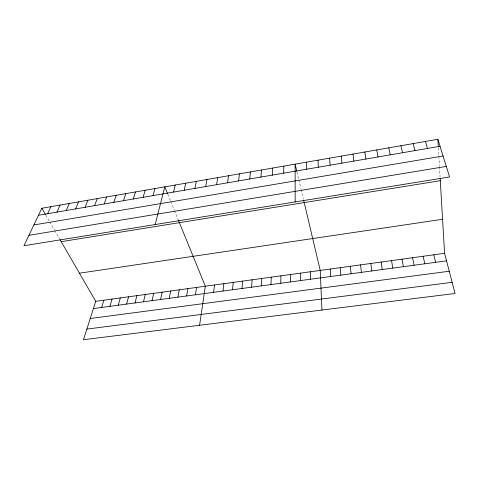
<?xml version="1.0" encoding="UTF-8"?>
<svg xmlns="http://www.w3.org/2000/svg" width="479" height="479" viewBox="0 0 479 479"><rect width="100%" height="100%" fill="white"/><g stroke="black" fill="none" stroke-linecap="round" stroke-linejoin="round"><path stroke-width="0.36" stroke-dasharray="2.4 1.8" d="M45.846 215.179L49.427 221.364M49.786 221.981L54.349 229.854M54.69 230.453L59.695 239.093M167.824 194.276L170.524 200.911M170.793 201.569L174.236 210.012M174.5 210.646L178.272 219.903M297.016 172.135L298.698 179.26M298.866 179.972L301.004 189.025M301.165 189.708L303.411 199.222M438.375 147.909L438.83 155.651M438.872 156.358L439.447 166.105M439.488 166.842L440.087 177.08"/><path stroke-width="0.72" d="M290.609 281.921L290.657 274.497M280.76 283.251L280.933 275.832M283.658 173.159L283.813 166.117M270.976 284.574L271.27 277.161M272.27 175.116L272.587 168.069M261.259 285.885L261.666 278.485M260.971 177.056L261.444 170.009M251.601 287.19L252.122 279.796M242.009 288.484L242.643 281.101M249.751 178.984L250.385 171.937M232.477 289.771L233.225 282.394M238.62 180.894L239.41 173.847M223.004 291.052L223.867 283.682M213.592 292.322L214.568 284.963M227.573 182.792L228.513 175.745M199.587 325.265L205.329 286.232L178.553 220.591M216.61 184.678L217.694 177.631M195.408 294.783L196.594 287.436M205.725 186.547L206.958 179.499M186.624 295.968L187.912 288.633M177.895 297.148L179.278 289.819M194.923 188.403L196.3 181.355M169.219 298.321L170.704 290.998M160.597 299.483L162.171 292.172M184.199 190.247L185.72 183.2M152.023 300.644L153.699 293.34M173.554 192.073L175.218 185.026M143.496 301.794L145.269 294.495M135.03 302.938L136.892 295.651M155.16 224.537L164.788 186.846L167.542 193.6M126.606 304.075L128.564 296.794M153.011 195.606L154.945 188.558M118.235 305.207L120.283 297.932M143.101 197.306L145.161 190.265M109.913 306.332L112.05 299.07M101.638 307.452L103.865 300.195M133.264 199.001L135.449 191.953M60.073 239.739L95.728 301.315L83.466 339.713L455.05 293.483L444.572 253.319L440.177 178.523M123.492 200.677L125.803 193.636M113.786 202.342L116.217 195.3M104.153 204L106.703 196.959M94.579 205.647L97.249 198.605M85.07 207.275L87.861 200.24M75.628 208.898L78.532 201.869M66.246 210.515L69.269 203.479M56.929 212.113L60.067 205.084M47.678 213.7L50.924 206.677M41.841 208.257L23.95 245.733L449.583 176.967L437.866 139.287L41.841 208.257L45.481 214.55M38.488 215.281L440.045 146.293M33.865 224.962L443.063 155.986M28.926 235.309L446.302 166.411M61.192 241.673L440.303 180.691M79.448 273.198L442.572 219.28M95.728 301.315L444.572 253.319M93.417 308.56L446.536 260.851M90.238 318.511L449.242 271.234M86.855 329.097L452.14 282.317M425.454 141.449L427.436 148.46M413.143 143.592L414.928 150.604M433.818 254.798L435.639 262.324M296.842 171.41L295.13 164.147L295.166 201.916M303.728 200.569L320.229 270.425L321.942 310.045M400.923 145.718L402.522 152.735M423.143 256.271L424.813 263.785M412.539 257.726L414.066 265.24M388.804 147.831L390.211 154.855M402.001 259.175L403.39 266.683M376.775 149.927L377.997 156.95M391.541 260.618L392.786 268.114M364.836 152.005L365.884 159.034M381.146 262.043L382.26 269.539M370.824 263.468L371.8 270.952M352.999 154.064L353.861 161.1M360.567 264.875L361.411 272.353M341.246 156.112L341.934 163.147M350.383 266.276L351.089 273.748M340.264 267.671L340.844 275.132M329.582 158.142L330.097 165.183M437.866 139.287L438.291 146.472M330.211 269.054L330.66 276.509M318.008 160.16L318.349 167.201M310.308 271.791L310.5 279.233M306.524 162.159L306.698 169.201M300.453 273.15L300.525 280.58"/></g></svg>
